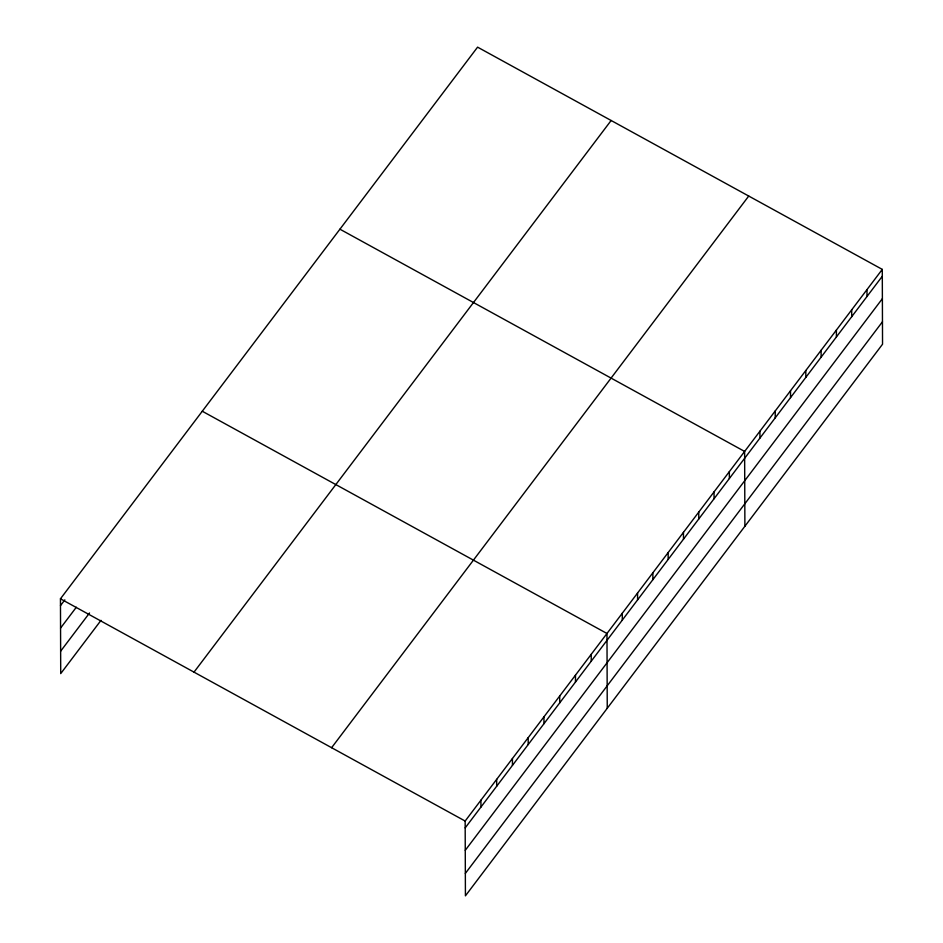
<?xml version="1.0" encoding="UTF-8"?>
<svg xmlns="http://www.w3.org/2000/svg" width="943" height="943" viewBox="0 0 943 943"><rect width="100%" height="100%" fill="white"/><g stroke="black" fill="none" stroke-linecap="round" stroke-linejoin="round"><path stroke-width="1.41" d="M100.995 620.353L60.717 673.608L60.458 598.793L477.582 47.15L882.283 269.392L882.542 344.207L465.418 895.85L465.158 821.047L882.283 269.392M60.482 605.642L64.855 599.854M60.564 628.073L76.324 607.233M60.647 651.177L89.526 612.974M194.01 672.135L611.135 120.492M331.606 747.705L748.73 196.05M465.182 827.895L882.306 276.24M465.253 850.315L882.377 298.672M465.335 873.418L882.459 321.775M339.928 229.196L744.628 451.438L744.887 526.241M202.285 411.242L606.974 633.484L607.245 708.287M60.458 598.793L465.158 821.047M866.982 289.619L867.006 296.467M851.694 309.846L851.718 316.695M836.394 330.074L836.417 336.922M821.105 350.301L821.129 357.149M805.805 370.528L805.829 377.377M790.517 390.756L790.54 397.604M775.217 410.983L775.24 417.832M759.928 431.21L759.952 438.059M729.34 471.665L729.363 478.514M714.04 491.892L714.063 498.741M698.751 512.12L698.775 518.968M683.451 532.347L683.475 539.196M668.151 552.574L668.174 559.423M652.862 572.802L652.886 579.65M637.562 593.029L637.586 599.878M622.274 613.256L622.297 620.105M591.226 654.324L591.249 661.173M575.466 675.164L575.489 682.013M559.706 696.005L559.729 702.853M543.946 716.845L543.97 723.694M528.186 737.685L528.21 744.534M512.426 758.526L512.45 765.374M496.666 779.366L496.69 786.214M480.918 800.206L480.942 807.055"/></g></svg>
